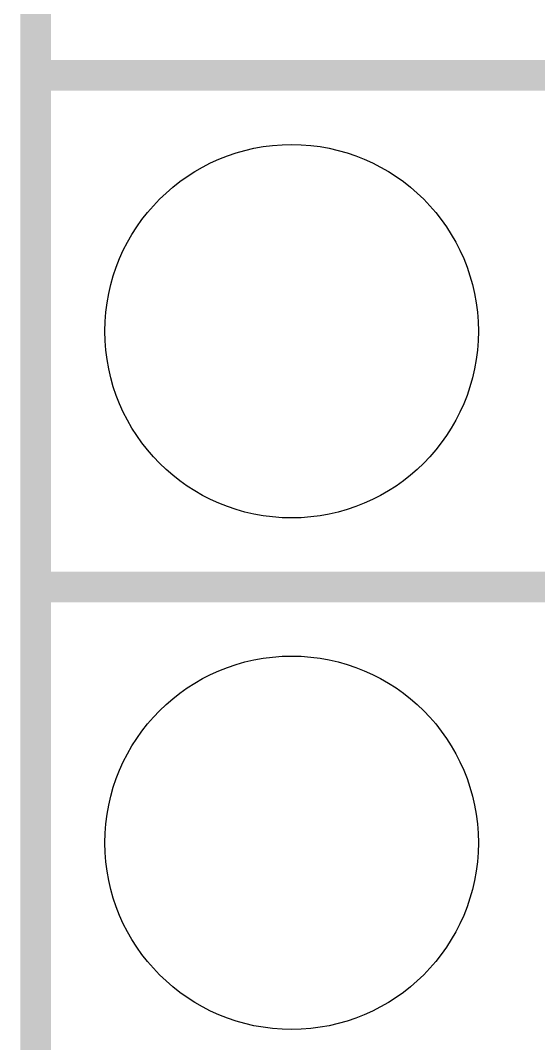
# Model space of a CAD drawing. Extents: x -1.3 to 24.2, y -3.9 to 53.4.
# Drawn here: x -1.35 to 1.23, y 9.16 to 14.24 of the extents above; entities that cross this region are included whole.
import ezdxf

# ---------------------------------------------------------------- set-up
doc = ezdxf.new("R2010")
doc.units = 0
doc.layers.get('0').update_dxf_attribs({"linetype": 'CONTINUOUS'})
for name, color, linetype in [('LIGHT_RANGER_14CLICK_V101_GKO', 10, 'CONTINUOUS'), ('LIGHT_RANGER_14CLICK_V101_GTO', 9, 'CONTINUOUS'), ('LIGHT_RANGER_14CLICK_V101_GTS', 11, 'CONTINUOUS')]:
    doc.layers.add(name, color=color, linetype=linetype)

# ---------------------------------------------------------------- blocks, each defined once
blk = doc.blocks.new('ROUND_58')
blk.add_circle((0, 0), 0.9271)

msp = doc.modelspace()

# ---------------------------------------------------------------- linework, layer by layer
at = {"layer": 'LIGHT_RANGER_14CLICK_V101_GKO', "const_width": 0.1524}
msp.add_lwpolyline([(-1.27, -3.81), (-1.27, 51.054)], dxfattribs=at)
at = {"layer": 'LIGHT_RANGER_14CLICK_V101_GTO', "const_width": 0.1524}
for points in [[(-1.27, 13.97), (3.8862, 13.97)], [(-1.27, 13.97), (3.8862, 13.97)], [(-1.27, 11.43), (3.8862, 11.43)], [(-1.27, 11.43), (3.8862, 11.43)]]:
    msp.add_lwpolyline(points, dxfattribs=at)

# ---------------------------------------------------------------- block references
at = {"layer": 'LIGHT_RANGER_14CLICK_V101_GTS'}
for p in [(0, 12.7), (0, 10.16)]:
    msp.add_blockref('ROUND_58', p, dxfattribs=at)

doc.saveas('drawing.dxf')
